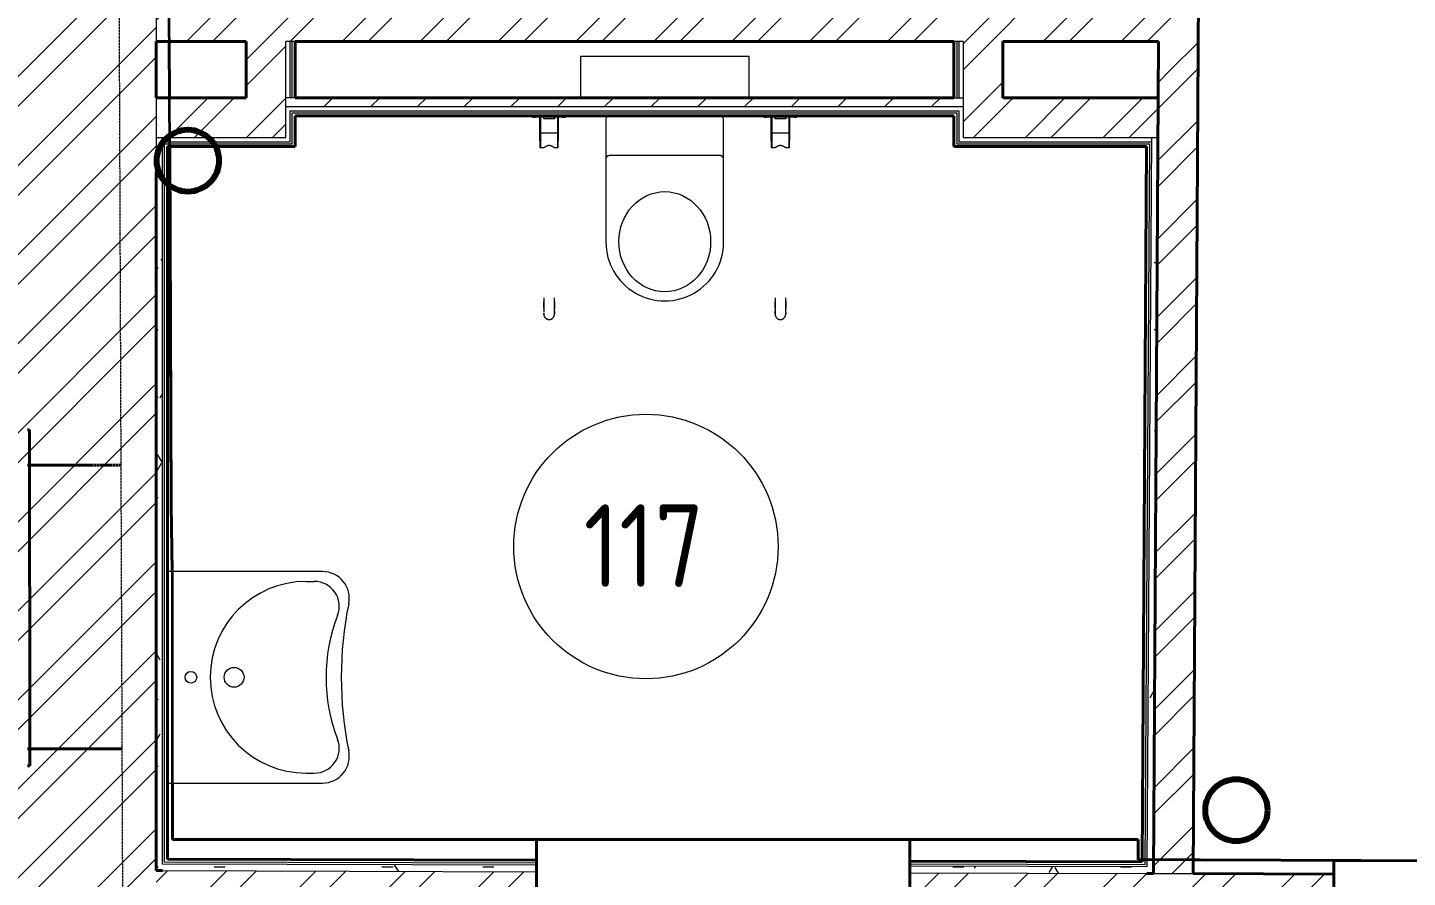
# Model space of a CAD drawing. Header units: millimetres. Extents: x 749182 to 2267578, y 70462 to 311449.
# Drawn here: x 1969137 to 1973313, y 89200 to 91771 of the extents above; entities that cross this region are included whole.
import ezdxf

# ---------------------------------------------------------------- set-up
doc = ezdxf.new("R2010")
doc.units = ezdxf.units.MM
doc.linetypes.add('ADSK_Сверху', pattern=[4.5, 3, -1.5])
for name, color, linetype, lineweight in [('Марки помещений', 7, 'Continuous', 20), ('Мебель', 7, 'Continuous', 18), ('Обобщенные модели', 7, 'Continuous', 18), ('Перекрытие', 7, 'Continuous', 18), ('Сантехника', 7, 'Continuous', 18), ('Стены', 184, 'Continuous', 40), ('Стены внутренние', 7, 'Continuous', 18), ('Стены разрез', 7, 'Continuous', 35), ('Стены штриховка', 7, 'Continuous', 18), ('стояки', 7, 'Continuous', 9)]:
    doc.layers.add(name, color=color, linetype=linetype, lineweight=lineweight)
doc.layers.add('планы со стояками отопление_dwg', color=7, linetype='Continuous', lineweight=9, true_color=0x767676)
doc.styles.add('GOST Common_2', font='GOST_Common.ttf', dxfattribs={"width": 0.9, "height": 200})
pattern_1 = [(45, (1958220.23, 75616.62), (-117.8655, 117.8655), []), (45, (1958298.8, 75616.62), (-117.8655, 117.8655), [])]
pattern_2 = [(0, (1958220.23, 75616.62), (406.4, 101.6), [33.528, -271.272, 33.528, -271.272, -1625.6]), (0, (1958220.23, 75616.62), (406.4, 101.6), [-609.6, 33.528, -576.072, 33.528, -271.272, -711.2]), (0, (1958220.23, 75616.62), (406.4, 101.6), [-1524, 33.528, -169.672, 33.528, -474.472]), (120, (1958372.63, 75667.42), (-291.1882, 301.1527), [33.528, -271.272, 33.528, -271.272, -1625.6]), (120, (1958372.63, 75667.42), (-291.1882, 301.1527), [-609.6, 33.528, -576.072, 33.528, -271.272, -711.2]), (120, (1958372.63, 75667.42), (-291.1882, 301.1527), [-1524, 33.528, -169.672, 33.528, -474.472]), (240, (1958423.43, 75870.62), (-115.2118, -402.7527), [33.528, -271.272, 33.528, -271.272, -1625.6]), (240, (1958423.43, 75870.62), (-115.2118, -402.7527), [-609.6, 33.528, -576.072, 33.528, -271.272, -711.2]), (240, (1958423.43, 75870.62), (-115.2118, -402.7527), [-1524, 33.528, -169.672, 33.528, -474.472])]
pattern_3 = [(44.8351, (1958220.23, 75616.62), (-134.3155, 135.091), []), (44.8351, (1958310.03, 75616.36), (-134.3155, 135.091), [])]

# ---------------------------------------------------------------- blocks, each defined once
blk = doc.blocks.new('Существующие стены 2 этаж - Существующие стены 2 этаж-699583-01 План 1-го этажа маркировочный')
at = {"layer": 'Стены', "color": 254, "linetype": 'ADSK_Сверху', "true_color": 0xe8c5d7}
for p, q in [((10916.6, 14936.7), (10922.7, 14936.7)), ((10922.7, 14936.7), (10916.6, 14936.7)), ((10922.7, 14936.7), (10923, 13920.7)), ((10923, 13920.7), (10922.7, 14936.7)), ((10916.6, 14830.7), (10922.8, 14830.7)), ((10922.8, 14830.7), (10916.6, 14830.7)), ((10922.8, 14830.7), (11111.5, 14830.7)), ((11111.5, 14830.7), (10922.8, 14830.7)), ((11111.5, 14830.7), (11199.7, 14830.7)), ((11199.7, 14830.7), (11111.5, 14830.7)), ((10923, 13971.7), (10916.6, 13971.7)), ((10916.6, 13971.7), (10923, 13971.7)), ((11111.7, 13971.7), (10923, 13971.7)), ((10923, 13971.7), (11111.7, 13971.7)), ((11203, 13971.7), (11111.7, 13971.7)), ((11111.7, 13971.7), (11203, 13971.7)), ((10923, 13920.7), (10916.6, 13920.7)), ((10916.6, 13920.7), (10923, 13920.7))]:
    blk.add_line(p, q, dxfattribs=at)
blk = doc.blocks.new('Существующие стены 1 эт - Существующие стены 1 эт-653793-01 План 1-го этажа маркировочный')
at = {"layer": 'Стены'}
for p, q in [((11345.5, 16112), (11346.2, 15942)), ((11346.8, 15794), (11351.5, 14711.2)), ((11351.5, 14711.2), (11354.3, 14508.5)), ((11354.7, 13868.5), (11354.7, 13698.2)), ((11354.7, 13698.2), (14277.5, 13698.2)), ((12456.9, 13698.2), (12456.7, 13635.3)), ((12456.9, 13698.2), (13586.9, 13698.2)), ((13586.7, 13632), (13586.9, 13698.2)), ((14277.5, 13698.2), (14277.5, 13636.3)), ((14277.5, 13636.3), (14289.3, 13636.3)), ((14444.3, 13636.3), (14466.3, 13636.3)), ((14466.3, 13636.3), (16751, 13625.9)), ((14870.1, 13634.5), (16570.1, 13626.7)), ((14870.1, 13634.5), (14870.1, 13593.4))]:
    blk.add_line(p, q, dxfattribs=at)
at = {"layer": 'Стены разрез'}
for p, q in [((11351.5, 14711.2), (11338.9, 17656.9)), ((11354.7, 14482.4), (11351.5, 14711.2)), ((11354.7, 13698.2), (11354.7, 14482.4)), ((12456.9, 13698.2), (11354.7, 13698.2)), ((12455.4, 13160.3), (12456.9, 13698.2)), ((13586.9, 13698.2), (13585.4, 13157.1)), ((14277.5, 13698.2), (13586.9, 13698.2)), ((14277.5, 13636.3), (14277.5, 13698.2)), ((14466.3, 13636.3), (14277.5, 13636.3)), ((14870.1, 13634.5), (14466.3, 13636.3)), ((14870.1, 13042.4), (14870.1, 13634.5))]:
    blk.add_line(p, q, dxfattribs=at)
blk = doc.blocks.new('Туалет подвесной-Moderna R-Laufen - 000 White-1870147-01 План 1-го этажа маркировочный')
at = {"layer": 'Обобщенные модели'}
for p, q in [((-53, 409.3), (-53, 37.4)), ((303, 37.4), (303, 409.3)), ((-43.1, 147.8), (293.1, 147.8))]:
    blk.add_line(p, q, dxfattribs=at)
for centre, radius, start, end in [((125, 409.3), 178, 360, 180), ((-43.1, 157.7), 9.89, 180, 270), ((293.1, 157.7), 9.89, 270, 360), ((-43.1, 37.4), 9.89, 180, 270), ((293.1, 37.4), 9.89, 270, 360)]:
    blk.add_arc(centre, radius, start, end, dxfattribs=at)
blk.add_ellipse((125, 408.3), major_axis=(0, 151.6), ratio=0.916517, dxfattribs=at)
at = {"layer": 'Сантехника'}
for p, q in [((-130, -27.5), (-130, -152.5)), ((380, -152.5), (380, -27.5)), ((-130, -152.5), (380, -152.5))]:
    blk.add_line(p, q, dxfattribs=at)
blk = doc.blocks.new('Раковина МГН Roca Access - 327230000 White-1912145-01 План 1-го этажа маркировочный')
at = {"layer": 'Обобщенные модели'}
for p, q in [((-195, 486.4), (-195, 31.6)), ((-165, 436.6), (-165, 461.6)), ((415, 436.6), (415, 461.6)), ((445, 31.9), (445, 486.4)), ((-195, 31.6), (-195, 17.5)), ((445, 17.5), (445, 31.9))]:
    blk.add_line(p, q, dxfattribs=at)
for centre, radius in [((125, 218.8), 30), ((125, 88.1), 17.5)]:
    blk.add_circle(centre, radius, dxfattribs=at)
for centre, radius, start, end in [((-113.9, 486.4), 81.1, 78.3574, 180), ((125, 1645.7), 1102.6, 258.3574, 281.6426), ((363.9, 486.4), 81.1, 0, 101.6426), ((-89.6, 461.6), 75.4, 68.8798, 180), ((125, 1017.1), 520.1, 248.8798, 291.1202), ((339.6, 461.6), 75.4, 360, 111.1202), ((125, 436.6), 290, 180, 360)]:
    blk.add_arc(centre, radius, start, end, dxfattribs=at)
blk = doc.blocks.new('Поручень откидной МГН Contina - CNTX70E-1916474-01 План 1-го этажа маркировочный')
at = {"layer": 'Мебель'}
for p, q in [((12444.8, 15883), (12444.8, 15887)), ((12444.8, 15883), (12446, 15883)), ((12444.8, 15883), (12453.6, 15883)), ((12536, 15883), (12453.6, 15883)), ((12467.3, 15813), (12467.3, 15883)), ((12468.5, 15883), (12468.5, 15813)), ((12478.8, 15878), (12478.8, 15881)), ((12510.8, 15878), (12478.8, 15878)), ((12510.8, 15881), (12510.8, 15878)), ((12521.1, 15813), (12521.1, 15883)), ((12522.3, 15883), (12522.3, 15813)), ((12536, 15883), (12544.8, 15883)), ((12543.7, 15883), (12544.8, 15883)), ((12544.8, 15887), (12544.8, 15883)), ((12468.5, 15835.5), (12521.1, 15835.5)), ((12467.3, 15813), (12467.3, 15790.5)), ((12468.5, 15790.5), (12467.3, 15790.5)), ((12468.5, 15813), (12468.5, 15790.5)), ((12468.5, 15790.5), (12468.5, 15813)), ((12478.8, 15790.5), (12468.5, 15790.5)), ((12521.1, 15790.5), (12510.8, 15790.5)), ((12521.1, 15790.5), (12521.1, 15813)), ((12521.1, 15813), (12521.1, 15790.5)), ((12522.3, 15790.5), (12521.1, 15790.5)), ((12522.3, 15790.5), (12522.3, 15813))]:
    blk.add_line(p, q, dxfattribs=at)
at = {"layer": 'Мебель', "flags": 128}
for points in [[(12480.6, 15883), (12480.5, 15882.9), (12480.4, 15882.9), (12480.4, 15882.9), (12480.3, 15882.9), (12480.2, 15882.9), (12480.1, 15882.8), (12480.1, 15882.8), (12480, 15882.8), (12479.9, 15882.7), (12479.9, 15882.7), (12479.8, 15882.7), (12479.7, 15882.6), (12479.7, 15882.6), (12479.6, 15882.5), (12479.5, 15882.5), (12479.5, 15882.4), (12479.4, 15882.4), (12479.4, 15882.3), (12479.3, 15882.2), (12479.3, 15882.2), (12479.2, 15882.1), (12479.2, 15882.1), (12479.1, 15882), (12479.1, 15881.9), (12479, 15881.8), (12479, 15881.8), (12479, 15881.7), (12479, 15881.6), (12478.9, 15881.5), (12478.9, 15881.5), (12478.9, 15881.4), (12478.9, 15881.3), (12478.9, 15881.2), (12478.9, 15881.2), (12478.8, 15881.1), (12478.8, 15881), (12478.8, 15881)], [(12510.8, 15881), (12510.8, 15881.1), (12510.8, 15881.1), (12510.8, 15881.2), (12510.8, 15881.3), (12510.8, 15881.4), (12510.8, 15881.4), (12510.8, 15881.5), (12510.7, 15881.6), (12510.7, 15881.7), (12510.7, 15881.7), (12510.7, 15881.8), (12510.6, 15881.9), (12510.6, 15882), (12510.5, 15882), (12510.5, 15882.1), (12510.4, 15882.2), (12510.4, 15882.2), (12510.3, 15882.3), (12510.3, 15882.3), (12510.2, 15882.4), (12510.2, 15882.5), (12510.1, 15882.5), (12510.1, 15882.6), (12510, 15882.6), (12509.9, 15882.7), (12509.9, 15882.7), (12509.8, 15882.7), (12509.7, 15882.8), (12509.6, 15882.8), (12509.6, 15882.8), (12509.5, 15882.9), (12509.4, 15882.9), (12509.3, 15882.9), (12509.3, 15882.9), (12509.2, 15882.9), (12509.1, 15883)], [(12478.8, 15337), (12478.8, 15335), (12478.8, 15333), (12478.8, 15331), (12478.8, 15329), (12478.8, 15327), (12478.8, 15325.1), (12478.8, 15323.2), (12478.8, 15321.2), (12478.8, 15319.4), (12478.8, 15317.5), (12478.8, 15315.7), (12478.8, 15313.9), (12478.8, 15312.1), (12478.8, 15310.4), (12478.8, 15308.7), (12478.8, 15307.1), (12478.8, 15305.5), (12478.8, 15304), (12478.8, 15302.5), (12478.8, 15301.1), (12478.8, 15299.7), (12478.8, 15298.4), (12478.8, 15297.2), (12478.8, 15296), (12478.8, 15294.9), (12478.8, 15293.9), (12478.8, 15292.9)], [(12478.8, 15305.1), (12478.8, 15306.7), (12478.8, 15308.3), (12478.8, 15310), (12478.8, 15311.7), (12478.8, 15313.4), (12478.8, 15315.2), (12478.8, 15317), (12478.8, 15318.9), (12478.8, 15320.7), (12478.8, 15322.6), (12478.8, 15324.6), (12478.8, 15325.9)], [(12510.8, 15287), (12510.8, 15287), (12510.8, 15287.1), (12510.8, 15287.3), (12510.8, 15287.6), (12510.8, 15288), (12510.8, 15288.4), (12510.8, 15288.9), (12510.8, 15289.5), (12510.8, 15290.2), (12510.8, 15290.9), (12510.8, 15291.7), (12510.8, 15292.6), (12510.8, 15293.6), (12510.8, 15294.6), (12510.8, 15295.7), (12510.8, 15296.9), (12510.8, 15298.1), (12510.8, 15299.4), (12510.8, 15300.7), (12510.8, 15302.1), (12510.8, 15303.6), (12510.8, 15305.1), (12510.8, 15306.7), (12510.8, 15308.3), (12510.8, 15310), (12510.8, 15311.7), (12510.8, 15313.4), (12510.8, 15315.2), (12510.8, 15317), (12510.8, 15318.9), (12510.8, 15320.7), (12510.8, 15322.6), (12510.8, 15324.6), (12510.8, 15326.5), (12510.8, 15328.5), (12510.8, 15330.4), (12510.8, 15332.4), (12510.8, 15334.4), (12510.8, 15336.4), (12510.8, 15337)], [(12510.8, 15325.9), (12510.8, 15323.9), (12510.8, 15322), (12510.8, 15320.1), (12510.8, 15318.2), (12510.8, 15316.4), (12510.8, 15314.6), (12510.8, 15312.8), (12510.8, 15311.1), (12510.8, 15309.4), (12510.8, 15307.7), (12510.8, 15306.1), (12510.8, 15304.6)], [(12478.8, 15290.4), (12478.8, 15289.7), (12478.8, 15289.1), (12478.8, 15288.5), (12478.8, 15288.1), (12478.8, 15287.7), (12478.8, 15287.4), (12478.8, 15287.2), (12478.8, 15287), (12478.8, 15287), (12478.8, 15287)], [(12478.8, 15287), (12478.8, 15287), (12478.8, 15287.1), (12478.8, 15287.3), (12478.8, 15287.6), (12478.8, 15288), (12478.8, 15288.4), (12478.8, 15288.9), (12478.8, 15289.5), (12478.8, 15290.2)], [(12478.8, 15287), (12478.9, 15286.3), (12478.9, 15285.7), (12479, 15285.1), (12479, 15284.4), (12479.2, 15283.8), (12479.3, 15283.2), (12479.5, 15282.5), (12479.7, 15281.9), (12479.9, 15281.3), (12480.1, 15280.7), (12480.4, 15280.2), (12480.7, 15279.6), (12481, 15279), (12481.3, 15278.5), (12481.6, 15277.9), (12482, 15277.4), (12482.4, 15276.9), (12482.8, 15276.4), (12483.2, 15275.9), (12483.7, 15275.5), (12484.2, 15275.1), (12484.7, 15274.6), (12485.2, 15274.2), (12485.7, 15273.9), (12486.2, 15273.5), (12486.7, 15273.2), (12487.3, 15272.9), (12487.9, 15272.6), (12488.5, 15272.3), (12489, 15272.1), (12489.6, 15271.8), (12490.3, 15271.6), (12490.9, 15271.5), (12491.5, 15271.3), (12492.1, 15271.2), (12492.8, 15271.1), (12493.4, 15271), (12494, 15271), (12494.7, 15271), (12495.3, 15271), (12496, 15271), (12496.6, 15271.1), (12497.2, 15271.1), (12497.9, 15271.3), (12498.5, 15271.4), (12499.1, 15271.5), (12499.7, 15271.7), (12500.3, 15271.9), (12500.9, 15272.2), (12501.5, 15272.4), (12502.1, 15272.7), (12502.6, 15273), (12503.2, 15273.3), (12503.7, 15273.7), (12504.3, 15274), (12504.8, 15274.4), (12505.3, 15274.8), (12505.7, 15275.3), (12506.2, 15275.7), (12506.6, 15276.2), (12507.1, 15276.6), (12507.5, 15277.1), (12507.9, 15277.7), (12508.2, 15278.2), (12508.6, 15278.7), (12508.9, 15279.3), (12509.2, 15279.8), (12509.4, 15280.4), (12509.7, 15281), (12509.9, 15281.6), (12510.1, 15282.2), (12510.3, 15282.8), (12510.5, 15283.5), (12510.6, 15284.1), (12510.7, 15284.7), (12510.8, 15285.3), (12510.8, 15286), (12510.8, 15286.6), (12510.8, 15287)], [(12510.8, 15296.5), (12510.8, 15295.3), (12510.8, 15294.3), (12510.8, 15293.2), (12510.8, 15292.3), (12510.8, 15291.4), (12510.8, 15290.7), (12510.8, 15289.9), (12510.8, 15289.3), (12510.8, 15288.7), (12510.8, 15288.2), (12510.8, 15287.8), (12510.8, 15287.5), (12510.8, 15287.3), (12510.8, 15287.1), (12510.8, 15287), (12510.8, 15287)]]:
    blk.add_lwpolyline(points, dxfattribs=at)
at = {"layer": 'Мебель'}
blk.add_open_spline([(12510.8, 15790.5), (12510.8, 15790.5), (12510.7, 15790.6), (12510.3, 15790.9), (12509.8, 15791.2), (12509.3, 15791.5), (12508.6, 15792), (12508, 15792.4), (12507.5, 15792.8), (12507, 15793), (12506.6, 15793.3), (12506, 15793.6), (12505.1, 15794.1), (12504.3, 15794.6), (12503.6, 15794.9), (12503.2, 15795.1), (12502.9, 15795.2), (12502.6, 15795.3), (12502.2, 15795.5), (12501.5, 15795.8), (12500.4, 15796.2), (12499.3, 15796.6), (12498.4, 15796.8), (12497.7, 15796.9), (12497, 15797), (12496.1, 15797.1), (12494.8, 15797.1), (12493.6, 15797.1), (12492.7, 15797), (12492, 15796.9), (12491.3, 15796.8), (12490.4, 15796.6), (12489.3, 15796.2), (12488.2, 15795.8), (12487.5, 15795.5), (12487.1, 15795.3), (12486.8, 15795.2), (12486.5, 15795.1), (12486.1, 15794.9), (12485.4, 15794.6), (12484.6, 15794.1), (12483.7, 15793.6), (12483.1, 15793.3), (12482.7, 15793), (12482.2, 15792.8), (12481.7, 15792.4), (12481.1, 15792), (12480.4, 15791.5), (12479.9, 15791.2), (12479.4, 15790.9), (12479, 15790.6), (12478.8, 15790.5), (12478.8, 15790.5)], degree=3, knots=[0, 0, 0, 0, 0.055556, 0.083333, 0.111111, 0.138889, 0.166667, 0.194444, 0.208333, 0.222222, 0.236111, 0.25, 0.277778, 0.305556, 0.319444, 0.326389, 0.333333, 0.340278, 0.347222, 0.361111, 0.388889, 0.416667, 0.430556, 0.444444, 0.458333, 0.472222, 0.5, 0.527778, 0.541667, 0.555556, 0.569444, 0.583333, 0.611111, 0.638889, 0.652778, 0.659722, 0.666667, 0.673611, 0.680556, 0.694444, 0.722222, 0.75, 0.763889, 0.777778, 0.791667, 0.805556, 0.833333, 0.861111, 0.888889, 0.916667, 0.944444, 1, 1, 1, 1], dxfattribs=at)
blk = doc.blocks.new('Поручень откидной МГН Contina - CNTX70E-1920625-01 План 1-го этажа маркировочный')
at = {"layer": 'Мебель'}
for p, q in [((13144.8, 15883), (13144.8, 15887)), ((13144.8, 15883), (13153.6, 15883)), ((13144.8, 15883), (13146, 15883)), ((13236, 15883), (13153.6, 15883)), ((13167.3, 15813), (13167.3, 15883)), ((13168.5, 15883), (13168.5, 15813)), ((13178.8, 15878), (13178.8, 15881)), ((13210.8, 15878), (13178.8, 15878)), ((13210.8, 15881), (13210.8, 15878)), ((13221.1, 15813), (13221.1, 15883)), ((13222.3, 15883), (13222.3, 15813)), ((13236, 15883), (13244.8, 15883)), ((13243.7, 15883), (13244.8, 15883)), ((13244.8, 15887), (13244.8, 15883)), ((13168.5, 15835.5), (13221.1, 15835.5)), ((13167.3, 15813), (13167.3, 15790.5)), ((13168.5, 15790.5), (13167.3, 15790.5)), ((13168.5, 15813), (13168.5, 15790.5)), ((13168.5, 15790.5), (13168.5, 15813)), ((13178.8, 15790.5), (13168.5, 15790.5)), ((13221.1, 15790.5), (13210.8, 15790.5)), ((13221.1, 15790.5), (13221.1, 15813)), ((13221.1, 15813), (13221.1, 15790.5)), ((13222.3, 15790.5), (13221.1, 15790.5)), ((13222.3, 15790.5), (13222.3, 15813))]:
    blk.add_line(p, q, dxfattribs=at)
at = {"layer": 'Мебель', "flags": 128}
for points in [[(13180.6, 15883), (13180.5, 15882.9), (13180.4, 15882.9), (13180.4, 15882.9), (13180.3, 15882.9), (13180.2, 15882.9), (13180.1, 15882.8), (13180.1, 15882.8), (13180, 15882.8), (13179.9, 15882.7), (13179.9, 15882.7), (13179.8, 15882.7), (13179.7, 15882.6), (13179.7, 15882.6), (13179.6, 15882.5), (13179.5, 15882.5), (13179.5, 15882.4), (13179.4, 15882.4), (13179.4, 15882.3), (13179.3, 15882.2), (13179.3, 15882.2), (13179.2, 15882.1), (13179.2, 15882.1), (13179.1, 15882), (13179.1, 15881.9), (13179, 15881.8), (13179, 15881.8), (13179, 15881.7), (13179, 15881.6), (13178.9, 15881.5), (13178.9, 15881.5), (13178.9, 15881.4), (13178.9, 15881.3), (13178.9, 15881.2), (13178.9, 15881.2), (13178.8, 15881.1), (13178.8, 15881), (13178.8, 15881)], [(13210.8, 15881), (13210.8, 15881.1), (13210.8, 15881.1), (13210.8, 15881.2), (13210.8, 15881.3), (13210.8, 15881.4), (13210.8, 15881.4), (13210.8, 15881.5), (13210.7, 15881.6), (13210.7, 15881.7), (13210.7, 15881.7), (13210.7, 15881.8), (13210.6, 15881.9), (13210.6, 15882), (13210.5, 15882), (13210.5, 15882.1), (13210.4, 15882.2), (13210.4, 15882.2), (13210.3, 15882.3), (13210.3, 15882.3), (13210.2, 15882.4), (13210.2, 15882.5), (13210.1, 15882.5), (13210.1, 15882.6), (13210, 15882.6), (13209.9, 15882.7), (13209.9, 15882.7), (13209.8, 15882.7), (13209.7, 15882.8), (13209.6, 15882.8), (13209.6, 15882.8), (13209.5, 15882.9), (13209.4, 15882.9), (13209.3, 15882.9), (13209.3, 15882.9), (13209.2, 15882.9), (13209.1, 15883)], [(13178.8, 15337), (13178.8, 15335), (13178.8, 15333), (13178.8, 15331), (13178.8, 15329), (13178.8, 15327), (13178.8, 15325.1), (13178.8, 15323.2), (13178.8, 15321.2), (13178.8, 15319.4), (13178.8, 15317.5), (13178.8, 15315.7), (13178.8, 15313.9), (13178.8, 15312.1), (13178.8, 15310.4), (13178.8, 15308.7), (13178.8, 15307.1), (13178.8, 15305.5), (13178.8, 15304), (13178.8, 15302.5), (13178.8, 15301.1), (13178.8, 15299.7), (13178.8, 15298.4), (13178.8, 15297.2), (13178.8, 15296), (13178.8, 15294.9), (13178.8, 15293.9), (13178.8, 15292.9), (13178.8, 15292), (13178.8, 15291.1), (13178.8, 15290.4), (13178.8, 15289.7), (13178.8, 15289.1), (13178.8, 15288.5), (13178.8, 15288.1), (13178.8, 15287.7), (13178.8, 15287.4), (13178.8, 15287.2), (13178.8, 15287), (13178.8, 15287), (13178.8, 15287)], [(13178.8, 15305.1), (13178.8, 15306.7), (13178.8, 15308.3), (13178.8, 15310), (13178.8, 15311.7), (13178.8, 15313.4), (13178.8, 15315.2), (13178.8, 15317), (13178.8, 15318.9), (13178.8, 15320.7), (13178.8, 15322.6), (13178.8, 15324.6), (13178.8, 15325.9)], [(13210.8, 15292.6), (13210.8, 15293.6), (13210.8, 15294.6), (13210.8, 15295.7), (13210.8, 15296.9), (13210.8, 15298.1), (13210.8, 15299.4), (13210.8, 15300.7), (13210.8, 15302.1), (13210.8, 15303.6), (13210.8, 15305.1), (13210.8, 15306.7), (13210.8, 15308.3), (13210.8, 15310), (13210.8, 15311.7), (13210.8, 15313.4), (13210.8, 15315.2), (13210.8, 15317), (13210.8, 15318.9), (13210.8, 15320.7), (13210.8, 15322.6), (13210.8, 15324.6), (13210.8, 15326.5), (13210.8, 15328.5), (13210.8, 15330.4), (13210.8, 15332.4), (13210.8, 15334.4), (13210.8, 15336.4), (13210.8, 15337)], [(13210.8, 15325.9), (13210.8, 15323.9), (13210.8, 15322), (13210.8, 15320.1), (13210.8, 15318.2), (13210.8, 15316.4), (13210.8, 15314.6), (13210.8, 15312.8), (13210.8, 15311.1), (13210.8, 15309.4), (13210.8, 15307.7), (13210.8, 15306.1), (13210.8, 15304.6)], [(13178.8, 15287), (13178.8, 15287), (13178.8, 15287.1), (13178.8, 15287.3), (13178.8, 15287.6), (13178.8, 15288), (13178.8, 15288.4), (13178.8, 15288.9), (13178.8, 15289.5), (13178.8, 15290.2), (13178.8, 15290.9), (13178.8, 15291.7), (13178.8, 15292.6), (13178.8, 15293.6), (13178.8, 15294.6), (13178.8, 15295.7), (13178.8, 15296.9)], [(13178.8, 15287), (13178.9, 15286.3), (13178.9, 15285.7), (13179, 15285.1), (13179, 15284.4), (13179.2, 15283.8), (13179.3, 15283.2), (13179.5, 15282.5), (13179.7, 15281.9), (13179.9, 15281.3), (13180.1, 15280.7), (13180.4, 15280.2), (13180.7, 15279.6), (13181, 15279), (13181.3, 15278.5), (13181.6, 15277.9), (13182, 15277.4), (13182.4, 15276.9), (13182.8, 15276.4), (13183.2, 15275.9), (13183.7, 15275.5), (13184.2, 15275.1), (13184.7, 15274.6), (13185.2, 15274.2), (13185.7, 15273.9), (13186.2, 15273.5), (13186.7, 15273.2), (13187.3, 15272.9), (13187.9, 15272.6), (13188.5, 15272.3), (13189, 15272.1), (13189.6, 15271.8), (13190.3, 15271.6), (13190.9, 15271.5), (13191.5, 15271.3), (13192.1, 15271.2), (13192.8, 15271.1), (13193.4, 15271), (13194, 15271), (13194.7, 15271), (13195.3, 15271), (13196, 15271), (13196.6, 15271.1), (13197.2, 15271.1), (13197.9, 15271.3), (13198.5, 15271.4), (13199.1, 15271.5), (13199.7, 15271.7), (13200.3, 15271.9), (13200.9, 15272.2), (13201.5, 15272.4), (13202.1, 15272.7), (13202.6, 15273), (13203.2, 15273.3), (13203.7, 15273.7), (13204.3, 15274), (13204.8, 15274.4), (13205.3, 15274.8), (13205.7, 15275.3), (13206.2, 15275.7), (13206.6, 15276.2), (13207.1, 15276.6), (13207.5, 15277.1), (13207.9, 15277.7), (13208.2, 15278.2), (13208.6, 15278.7), (13208.9, 15279.3), (13209.2, 15279.8), (13209.4, 15280.4), (13209.7, 15281), (13209.9, 15281.6), (13210.1, 15282.2), (13210.3, 15282.8), (13210.5, 15283.5), (13210.6, 15284.1), (13210.7, 15284.7), (13210.8, 15285.3), (13210.8, 15286), (13210.8, 15286.6), (13210.8, 15287)], [(13210.8, 15290.7), (13210.8, 15289.9), (13210.8, 15289.3), (13210.8, 15288.7), (13210.8, 15288.2), (13210.8, 15287.8), (13210.8, 15287.5), (13210.8, 15287.3), (13210.8, 15287.1), (13210.8, 15287), (13210.8, 15287)], [(13210.8, 15287), (13210.8, 15287), (13210.8, 15287.1), (13210.8, 15287.3), (13210.8, 15287.6), (13210.8, 15288), (13210.8, 15288.4), (13210.8, 15288.9), (13210.8, 15289.5), (13210.8, 15290.2)]]:
    blk.add_lwpolyline(points, dxfattribs=at)
at = {"layer": 'Мебель'}
blk.add_open_spline([(13210.8, 15790.5), (13210.8, 15790.5), (13210.7, 15790.6), (13210.3, 15790.9), (13209.8, 15791.2), (13209.3, 15791.5), (13208.6, 15792), (13208, 15792.4), (13207.5, 15792.8), (13207, 15793), (13206.6, 15793.3), (13206, 15793.6), (13205.1, 15794.1), (13204.2, 15794.6), (13203.6, 15794.9), (13203.2, 15795.1), (13202.9, 15795.2), (13202.6, 15795.3), (13202.2, 15795.5), (13201.5, 15795.8), (13200.4, 15796.2), (13199.3, 15796.6), (13198.4, 15796.8), (13197.7, 15796.9), (13197, 15797), (13196.1, 15797.1), (13194.8, 15797.1), (13193.6, 15797.1), (13192.7, 15797), (13192, 15796.9), (13191.3, 15796.8), (13190.4, 15796.6), (13189.2, 15796.2), (13188.2, 15795.8), (13187.5, 15795.5), (13187.1, 15795.3), (13186.8, 15795.2), (13186.5, 15795.1), (13186.1, 15794.9), (13185.4, 15794.6), (13184.6, 15794.1), (13183.7, 15793.6), (13183.1, 15793.3), (13182.7, 15793), (13182.2, 15792.8), (13181.7, 15792.4), (13181.1, 15792), (13180.4, 15791.5), (13179.9, 15791.2), (13179.4, 15790.9), (13179, 15790.6), (13178.8, 15790.5), (13178.8, 15790.5)], degree=3, knots=[0, 0, 0, 0, 0.055556, 0.083333, 0.111111, 0.138889, 0.166667, 0.194444, 0.208333, 0.222222, 0.236111, 0.25, 0.277778, 0.305556, 0.319444, 0.326389, 0.333333, 0.340278, 0.347222, 0.361111, 0.388889, 0.416667, 0.430556, 0.444444, 0.458333, 0.472222, 0.5, 0.527778, 0.541667, 0.555556, 0.569444, 0.583333, 0.611111, 0.638889, 0.652778, 0.659722, 0.666667, 0.673611, 0.680556, 0.694444, 0.722222, 0.75, 0.763889, 0.777778, 0.791667, 0.805556, 0.833333, 0.861111, 0.888889, 0.916667, 0.944444, 1, 1, 1, 1], dxfattribs=at)
blk = doc.blocks.new('планы со стояками отопление_dwg-1484427-01 План 1-го этажа маркировочный')
at = {"layer": 'стояки', "lineweight": 80}
for centre in [(183797, 171828.6), (186970.3, 169863.6)]:
    blk.add_circle(centre, 93.9, dxfattribs=at)
blk = doc.blocks.new('ADSK_Марка_Помещение_ОдноЗначение - Номер-247393-01 План 1-го этажа маркировочный')
at = {"layer": 'Марки помещений'}
blk.add_circle((0, 0), 4, dxfattribs=at)

msp = doc.modelspace()

# ---------------------------------------------------------------- hatches: boundary and pattern name
at = {"layer": 'Стены внутренние', "lineweight": 9}
h = msp.add_hatch(dxfattribs=at)
h.set_pattern_fill('FP_3', color=256, angle=45, style=0, pattern_type=2)
h.set_pattern_definition([(45, (1958220.23, 75616.62), (-134.7038, 134.7038), []), (45, (1958310.03, 75616.62), (-134.7038, 134.7038), [])])
h.paths.add_polyline_path([(1969072.7305, 88711.7013), (1969525.4619, 88711.7013), (1969525.4619, 96025.2503), (1969015.4619, 96025.2503), (1969015.4619, 88711.7013), (1969027.519, 88711.7013)])
h = msp.add_hatch(dxfattribs=at)
h.set_pattern_fill('FP_1', color=256, style=0, pattern_type=2)
h.set_pattern_definition(pattern_1)
h.paths.add_polyline_path([(1972664.2453, 89211.1997), (1972674.1163, 90825.1077), (1972554.1141, 90825.1077), (1972544.2452, 89211.5452), (1972644.0457, 89211.2579)])
h.paths.add_polyline_path([(1972679.1013, 91640.1445), (1972682.3471, 92170.8416), (1972562.3449, 92170.8416), (1972559.64, 91640.8752), (1972644.0457, 91640.3589)])
h.paths.add_polyline_path([(1972688.0534, 93103.8242), (1972689.2867, 93305.4718), (1972569.2922, 93306.7357), (1972568.0557, 93104.5581), (1972682.3471, 93103.8591)])
h = msp.add_hatch(dxfattribs=at)
h.set_pattern_fill('FP_1', color=256, style=0, pattern_type=2)
h.set_pattern_definition(pattern_1)
h.paths.add_polyline_path([(1970414.5778, 91728.5891), (1972559.64, 91728.5891), (1972559.64, 91848.5891), (1969525.4619, 91848.5891), (1969525.4619, 91728.5891), (1969946.0708, 91728.5891)])
h = msp.add_hatch(dxfattribs=at)
h.set_pattern_fill('FP_1', color=256, style=0, pattern_type=2)
h.set_pattern_definition(pattern_1)
h.paths.add_polyline_path([(1969798.0708, 91438.5891), (1969918.0708, 91438.5891), (1969918.0708, 91728.5891), (1969798.0708, 91728.5891), (1969798.0708, 91558.5891)])
h = msp.add_hatch(dxfattribs=at)
h.set_pattern_fill('FP_1', color=256, style=0, pattern_type=2)
h.set_pattern_definition(pattern_1)
h.paths.add_polyline_path([(1972086.6787, 91438.5891), (1972088.0708, 91438.5891), (1972088.0708, 91728.5891), (1971968.0708, 91728.5891), (1971968.0708, 91438.5891)])
h = msp.add_hatch(dxfattribs=at)
h.set_pattern_fill('FP_1', color=256, style=0, pattern_type=2)
h.set_pattern_definition(pattern_1)
h.paths.add_polyline_path([(1972674.1163, 90825.1077), (1972679.1013, 91640.1445), (1972559.1035, 91640.8784), (1972554.1186, 90825.8417), (1972644.0457, 90825.2916)])
h = msp.add_hatch(dxfattribs=at)
h.set_pattern_fill('FP_1', color=256, style=0, pattern_type=2)
h.set_pattern_definition(pattern_1)
h.paths.add_polyline_path([(1969525.4619, 91438.5891), (1969798.0708, 91438.5891), (1969798.0708, 91558.5891), (1969525.4619, 91558.5891)])
h = msp.add_hatch(dxfattribs=at)
h.set_pattern_fill('FP_7', color=256, style=0, pattern_type=2)
h.set_pattern_definition([(45, (1958220.23, 75616.62), (-70.7107, 70.7107), [])])
h.paths.add_polyline_path([(1971807.9952, 91531.5891), (1971968.0708, 91531.7716), (1971968.0708, 91558.5891), (1969918.0708, 91558.5891), (1969918.0708, 91531.5891), (1971529.3118, 91531.5891)])
h = msp.add_hatch(dxfattribs=at)
h.set_pattern_fill('FP_1', color=256, style=0, pattern_type=2)
h.set_pattern_definition(pattern_1)
h.paths.add_polyline_path([(1972554.1186, 91438.5891), (1972557.8663, 91438.5891), (1972558.6002, 91558.5891), (1972088.0708, 91558.5891), (1972088.0708, 91438.5891), (1972537.8659, 91438.5891)])
h = msp.add_hatch(dxfattribs=at)
h.set_pattern_fill('FP_2', color=256, style=0, pattern_type=2)
h.set_pattern_definition(pattern_2)
h.paths.add_polyline_path([(1969545.4619, 89220.1777), (1969545.4619, 91438.5891), (1969525.4619, 91438.5891), (1969525.4619, 89220.2353)])
h = msp.add_hatch(dxfattribs=at)
h.set_pattern_fill('FP_2', color=256, style=0, pattern_type=2)
h.set_pattern_definition(pattern_2)
h.paths.add_polyline_path([(1972544.2452, 89211.5452), (1972545.2192, 89370.7912), (1972557.695, 91438.5891), (1972537.8659, 91438.5891), (1972524.3675, 89211.6024), (1972538.9466, 89211.5604)])
h = msp.add_hatch(dxfattribs=at)
h.set_pattern_fill('FP_2', color=256, style=0, pattern_type=2)
h.set_pattern_definition(pattern_2)
h.paths.add_polyline_path([(1972524.2452, 89211.6027), (1972524.2452, 89231.6025), (1971806.9103, 89233.6678), (1971807.1439, 89213.667), (1972509.3675, 89211.6456)])
h.paths.add_polyline_path([(1970676.8574, 89216.9208), (1970676.8574, 89236.9209), (1969545.4619, 89240.1346), (1969545.4619, 89220.1777), (1970675.3893, 89216.925)])
h = msp.add_hatch(dxfattribs=at)
h.set_pattern_fill('FP_13', color=256, angle=45, style=0, pattern_type=2)
h.set_pattern_definition(pattern_3)
h.paths.add_polyline_path([(1972603.981, 88701.3711), (1972605.4491, 89211.369), (1971806.8527, 89213.6679), (1971805.5861, 88703.67), (1972086.6787, 88702.8602)])
h.paths.add_polyline_path([(1970675.3893, 88706.9229), (1970676.8574, 89216.9208), (1969525.4619, 89220.1345), (1969525.4619, 88711.7013), (1969395.4619, 88710.6074), (1970675.267, 88706.9234)])
h = msp.add_hatch(dxfattribs=at)
h.set_pattern_fill('FP_13', color=256, angle=45, style=0, pattern_type=2)
h.set_pattern_definition(pattern_3)
h.paths.add_polyline_path([(1975023.971, 88694.4047), (1975025.4391, 89204.4026), (1974790.2969, 89204.4967), (1974790.2969, 88695.0773), (1974873.5135, 88694.8378)])
h.paths.add_polyline_path([(1973090.2969, 88699.9711), (1973090.2969, 89209.9732), (1972605.4491, 89211.369), (1972603.981, 88701.3711), (1973062.4231, 88700.0514)])

# ---------------------------------------------------------------- linework, layer by layer
at = {"layer": 'Перекрытие', "linetype": 'ADSK_Сверху'}
msp.add_line((1969424.879, 89164.8176), (1969408.9915, 93274.0949), dxfattribs=at)
at = {"layer": 'Стены внутренние', "lineweight": 40}
for p, q in [((1972664.2453, 89211.1997), (1972682.3471, 92170.8416)), ((1969525.4619, 91728.5891), (1969798.0708, 91728.5891)), ((1969525.4619, 91558.5891), (1969525.4619, 91728.5891)), ((1969798.0708, 91728.5891), (1969798.0708, 91558.5891)), ((1969946.0708, 91728.5891), (1971940.0708, 91728.5891)), ((1969946.0708, 91558.5891), (1969946.0708, 91728.5891)), ((1971940.0708, 91728.5891), (1971940.0708, 91558.5891)), ((1972088.0708, 91728.5891), (1972559.64, 91728.5891)), ((1972088.0708, 91558.5891), (1972088.0708, 91728.5891)), ((1972544.2452, 89211.5452), (1972559.64, 91728.5891)), ((1969798.0708, 91558.5891), (1969525.4619, 91558.5891)), ((1971940.0708, 91558.5891), (1969946.0708, 91558.5891)), ((1972558.6002, 91558.5891), (1972088.0708, 91558.5891)), ((1969946.0708, 91410.5891), (1969946.0708, 91503.5891)), ((1969946.0708, 91503.5891), (1971940.0708, 91503.5891)), ((1971940.0708, 91503.5891), (1971940.0708, 91410.5891)), ((1969560.4619, 91410.5891), (1969946.0708, 91410.5891)), ((1969560.4619, 89255.1347), (1969560.4619, 91410.5891)), ((1971940.0708, 91410.5891), (1972522.6943, 91410.5891)), ((1972522.6943, 91410.5891), (1972509.4592, 89246.6454)), ((1969525.4619, 89220.2353), (1969525.4619, 91334.3398)), ((1970676.9582, 89251.9206), (1969560.4619, 89255.1347)), ((1970675.5908, 88776.9226), (1970676.9582, 89251.9206)), ((1971806.9535, 89248.6677), (1971806.8527, 89213.6679)), ((1972509.4592, 89246.6454), (1971806.9535, 89248.6677)), ((1969545.4619, 89220.1777), (1969525.4619, 89220.2353)), ((1971806.8527, 89213.6679), (1971805.5861, 88773.6697)), ((1972524.2452, 89211.6027), (1972544.2452, 89211.5452)), ((1973090.2969, 89209.9732), (1972664.2453, 89211.1997)), ((1973090.2969, 88699.9711), (1973090.2969, 89209.9732))]:
    msp.add_line(p, q, dxfattribs=at)
at = {"layer": 'Стены штриховка'}
for p, q in [((1969525.4619, 93338.7964), (1969525.4619, 91728.5891)), ((1969918.0708, 91438.5891), (1969918.0708, 91728.5891)), ((1969946.0708, 91728.5891), (1969918.0708, 91728.5891)), ((1969931.0708, 91558.5891), (1969931.0708, 91728.5891)), ((1969937.0708, 91558.5891), (1969937.0708, 91728.5891)), ((1971968.0708, 91728.5891), (1971940.0708, 91728.5891)), ((1971949.0708, 91728.5891), (1971949.0708, 91558.5891)), ((1971955.0708, 91728.5891), (1971955.0708, 91558.5891)), ((1971968.0708, 91728.5891), (1971968.0708, 91438.5891)), ((1969525.4619, 91558.5891), (1969525.4619, 91334.3398)), ((1969946.0708, 91558.5891), (1969918.0708, 91558.5891)), ((1971940.0708, 91558.5891), (1971968.0708, 91558.5891)), ((1969918.0708, 91531.5891), (1971968.0708, 91531.5891)), ((1969931.0708, 91425.5891), (1969931.0708, 91518.5891)), ((1969931.0708, 91518.5891), (1971955.0708, 91518.5891)), ((1969937.0708, 91419.5891), (1969937.0708, 91512.5891)), ((1969937.0708, 91512.5891), (1971949.0708, 91512.5891)), ((1971949.0708, 91512.5891), (1971949.0708, 91419.5891)), ((1971955.0708, 91518.5891), (1971955.0708, 91425.5891)), ((1969525.4619, 91438.5891), (1969918.0708, 91438.5891)), ((1969545.4619, 89240.1778), (1969545.4619, 91438.5891)), ((1969545.4619, 91425.5891), (1969931.0708, 91425.5891)), ((1969551.4619, 91419.5891), (1969937.0708, 91419.5891)), ((1969551.4619, 89246.1606), (1969551.4619, 91419.5891)), ((1971949.0708, 91419.5891), (1972531.7496, 91419.5891)), ((1971955.0708, 91425.5891), (1972537.7864, 91425.5891)), ((1971968.0708, 91438.5891), (1972557.8663, 91438.5891)), ((1972531.7496, 91419.5891), (1972518.4042, 89237.6196)), ((1972537.8659, 91438.5891), (1972524.3675, 89231.6025)), ((1970676.915, 89236.9207), (1969545.4619, 89240.1778)), ((1970676.9323, 89242.9207), (1969551.4619, 89246.1606)), ((1972518.4042, 89237.6196), (1971806.9276, 89239.6678)), ((1969545.4619, 89220.1777), (1970676.8574, 89216.9208)), ((1971806.8527, 89213.6679), (1972524.2452, 89211.6027)), ((1972524.3675, 89231.6025), (1971806.9103, 89233.6678)), ((1972544.2452, 89211.5452), (1972664.2453, 89211.1997))]:
    msp.add_line(p, q, dxfattribs=at)

# ---------------------------------------------------------------- block references
at = {"layer": 'Марки помещений', "xscale": 99.99999999999993, "yscale": 99.99999999999993, "zscale": 99.99999999999993}
msp.add_blockref('ADSK_Марка_Помещение_ОдноЗначение - Номер-247393-01 План 1-го этажа маркировочный', (1971008.036, 90200.7753), dxfattribs=at)
at = {"layer": 'Мебель'}
for name in ['Поручень откидной МГН Contina - CNTX70E-1916474-01 План 1-го этажа маркировочный', 'Поручень откидной МГН Contina - CNTX70E-1920625-01 План 1-го этажа маркировочный']:
    msp.add_blockref(name, (1958220.2258, 75616.6187), dxfattribs=at)
at = {"layer": 'планы со стояками отопление_dwg', "color": 6, "true_color": 0xff00ff}
msp.add_blockref('планы со стояками отопление_dwg-1484427-01 План 1-го этажа маркировочный', (1785824.7266, -80460.4271), dxfattribs=at)
at = {"layer": 'Сантехника'}
for name, p, rotation in [('Туалет подвесной-Moderna R-Laufen - 000 White-1870147-01 План 1-го этажа маркировочный', (1971190.0708, 91531.0891), 180), ('Раковина МГН Roca Access - 327230000 White-1912145-01 План 1-го этажа маркировочный', (1969542.9619, 89930.1347), 269.9999999999999)]:
    msp.add_blockref(name, p, dxfattribs=dict(at, rotation=rotation))
at = {"layer": 'Стены', "color": 254, "linetype": 'ADSK_Сверху', "true_color": 0xe8c5d7}
msp.add_blockref('Существующие стены 2 этаж - Существующие стены 2 этаж-699583-01 План 1-го этажа маркировочный', (1958220.2258, 75616.6187), dxfattribs=at)
at = {"layer": 'Стены', "color": 243, "true_color": 0xbb5389}
msp.add_blockref('Существующие стены 1 эт - Существующие стены 1 эт-653793-01 План 1-го этажа маркировочный', (1958220.2258, 75616.6187), dxfattribs=at)

# ---------------------------------------------------------------- texts
at = {"layer": 'Марки помещений', "lineweight": 9, "insert": (1970819.4787, 90328.5004), "char_height": 250, "width": 468.987187, "attachment_point": 1, "style": 'GOST Common_2'}
msp.add_mtext('117', dxfattribs=at)

doc.saveas('drawing.dxf')
